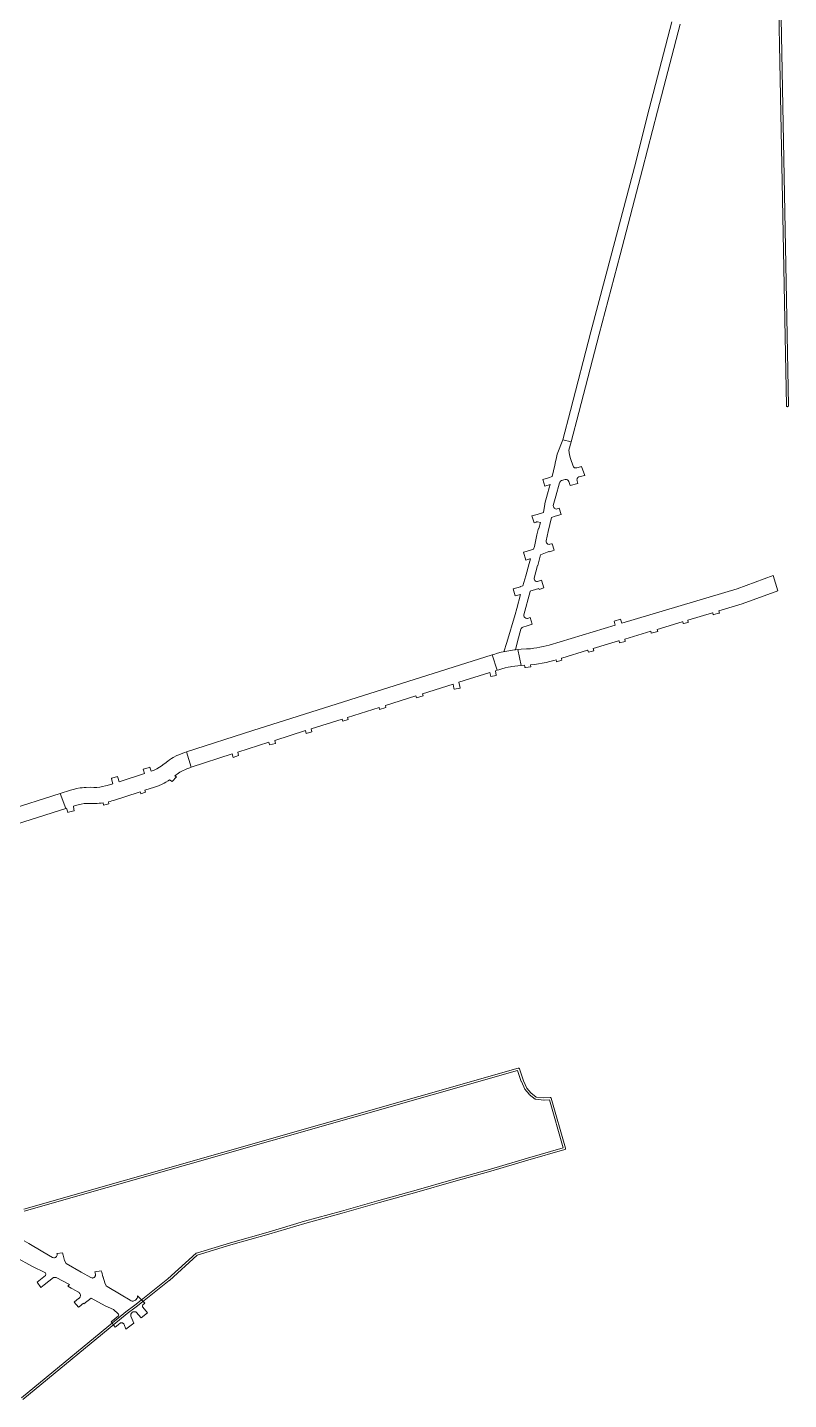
# Model space of a CAD drawing. Header units: inches. Extents: x 704148 to 723432, y 7075344 to 7101810.
# Drawn here: x 721741 to 723162, y 7083342 to 7085902 of the extents above; entities that cross this region are included whole.
import ezdxf

# ---------------------------------------------------------------- set-up
doc = ezdxf.new("R2010")
doc.units = ezdxf.units.IN
doc.header["$MEASUREMENT"] = 0
doc.layers.add('gisdb.gisadmin', color=7, linetype='Continuous', lineweight=9, true_color=0xccf5fc)

msp = doc.modelspace()

# ---------------------------------------------------------------- linework, layer by layer
at = {"layer": 'gisdb.gisadmin'}
for points in [[(723135.0285, 7086576.8142), (723161.5614, 7085196.3672), (723161.5615, 7085196.2941), (723161.525, 7085195.9473), (723161.429, 7085195.6121), (723161.2762, 7085195.2987), (723161.0713, 7085195.0166), (723160.8204, 7085194.7744), (723160.5314, 7085194.5793), (723160.2129, 7085194.4374), (723159.8746, 7085194.3531), (723159.5267, 7085194.3286), (723159.1799, 7085194.3651), (723158.8447, 7085194.4611), (723158.5313, 7085194.614), (723158.2492, 7085194.8189), (723158.0069, 7085195.0697), (723157.8118, 7085195.3587), (723157.67, 7085195.6772), (723157.5856, 7085196.0155), (723157.5613, 7085196.2904), (723131.0595, 7086575.1181)], [(722959.4194, 7085908.2191), (722917.185, 7085745.8954), (722889.2044, 7085637.2318), (722847.2074, 7085477.3437), (722808.2669, 7085329.8183), (722770.1382, 7085183.3896), (722755.6939, 7085128.5835), (722740.2222, 7085132.6612), (722754.6605, 7085187.4444), (722792.7899, 7085333.8759), (722831.7348, 7085481.4179), (722873.7195, 7085641.2591), (722901.6954, 7085749.9048), (722943.9503, 7085912.3063)], [(721598.4995, 7084408.0918), (721802.2199, 7084472.7574), (721812.953, 7084444.6893), (721708.9389, 7084411.6728)], [(721730.0558, 7083345.1467), (721924.5321, 7083505.4922), (721924.6061, 7083505.5499), (721941.3755, 7083517.9907), (721956.3284, 7083529.6809), (722003.2488, 7083567.1719), (722055.7511, 7083614.9889), (722055.8389, 7083615.0643), (722056.128, 7083615.2593), (722056.4464, 7083615.4012), (722056.5203, 7083615.4251), (722119.7579, 7083634.506), (722119.7941, 7083634.5164), (722190.3176, 7083654.3529), (722257.854, 7083674.5732), (722257.9033, 7083674.5873), (722327.3162, 7083693.4461), (722396.858, 7083713.5236), (722466.7823, 7083732.7071), (722535.529, 7083752.6883), (722604.9584, 7083772.1012), (722674.1053, 7083792.4056), (722741.037, 7083811.8282), (722715.1841, 7083901.3827), (722705.1854, 7083900.791), (722705.0326, 7083900.7878), (722704.888, 7083900.7956), (722689.6335, 7083902.1678), (722689.4314, 7083902.1964), (722689.0961, 7083902.2924), (722688.7827, 7083902.4453), (722688.5486, 7083902.6098), (722677.717, 7083911.4421), (722677.669, 7083911.4825), (722677.464, 7083911.6887), (722669.633, 7083920.8016), (722669.5958, 7083920.8462), (722669.4008, 7083921.1352), (722669.334, 7083921.2667), (722662.8851, 7083935.2324), (722662.8071, 7083935.4277), (722655.9098, 7083956.0301), (721735.2264, 7083693.3955)], [(721734.1311, 7083697.2434), (722656.6512, 7083960.402), (722656.8866, 7083960.454), (722657.2345, 7083960.4784), (722657.5812, 7083960.442), (722657.9165, 7083960.346), (722658.2299, 7083960.1931), (722658.5121, 7083959.9882), (722658.7543, 7083959.7374), (722658.9493, 7083959.4484), (722659.094, 7083959.1216), (722666.5635, 7083936.8096), (722672.8493, 7083923.1975), (722680.383, 7083914.4305), (722690.6021, 7083906.0976), (722705.0977, 7083904.7938), (722716.5444, 7083905.471), (722716.6971, 7083905.4743), (722717.0439, 7083905.4378), (722717.3792, 7083905.3418), (722717.6926, 7083905.1889), (722717.9747, 7083904.984), (722718.2169, 7083904.7332), (722718.4121, 7083904.4442), (722718.5538, 7083904.1257), (722718.5845, 7083904.0289), (722745.435, 7083811.0186), (722745.4888, 7083810.777), (722745.5131, 7083810.4291), (722745.4768, 7083810.0823), (722745.3807, 7083809.7471), (722745.2279, 7083809.4337), (722745.0229, 7083809.1516), (722744.7722, 7083808.9093), (722744.4831, 7083808.7143), (722744.1646, 7083808.5724), (722744.0705, 7083808.5425), (722675.229, 7083788.5658), (722606.0649, 7083768.2563), (722536.6327, 7083748.8426), (722467.8893, 7083728.8623), (722467.8602, 7083728.8542), (722397.9419, 7083709.6724), (722328.4082, 7083689.5972), (722328.3778, 7083689.5886), (722258.9753, 7083670.7327), (722191.4499, 7083650.5156), (722191.4178, 7083650.5063), (722120.9005, 7083630.6716), (722058.1098, 7083611.7257), (722005.8952, 7083564.1707), (722005.8022, 7083564.0911), (721958.8091, 7083526.5421), (721943.8205, 7083514.8237), (721943.7804, 7083514.7931), (721927.0311, 7083502.3673), (721732.59, 7083342.0507)], [(721734.86, 7083638.19), (721743.52, 7083633.18), (721769.97, 7083617.58), (721787.69, 7083607.28), (721790.26, 7083606.41), (721791.59, 7083606.41), (721792.82, 7083606.86), (721793.71, 7083607.3), (721795.44, 7083608.68), (721796.48, 7083611.3), (721796.26, 7083613.81), (721796.1079, 7083614.3876), (721806.2737, 7083615.8399), (721807.62, 7083611.25), (721810.43, 7083601.66), (721813.01, 7083595.84), (721841.37, 7083579.77), (721859.25, 7083569.54), (721860.93, 7083568.87), (721862.35, 7083568.74), (721863.38, 7083568.89), (721864.5, 7083569.28), (721865.77, 7083569.93), (721866.56, 7083570.72), (721867.23, 7083571.62), (721867.75, 7083572.59), (721868.09, 7083573.71), (721868.18, 7083574.89), (721868.02, 7083576.03), (721866.8596, 7083580.082), (721878.8589, 7083581.9015), (721879.58, 7083579.49), (721881.9614, 7083571.1903), (721882.28, 7083570.08), (721885.75, 7083560.08), (721887.15, 7083555.52), (721888.08, 7083554.2), (721889.62, 7083553.01), (721916.13, 7083537.14), (721932.77, 7083527.22), (721934.7, 7083526.23), (721936.32, 7083525.86), (721938.49, 7083525.89), (721939.75, 7083526.06), (721941.17, 7083526.67), (721942.49, 7083527.25), (721943.2, 7083527.79), (721944.02, 7083528.54), (721945.37, 7083530.37), (721945.88, 7083531.29), (721946.35, 7083533.25), (721946.56, 7083535.56), (721960.1501, 7083521.7965), (721956.65, 7083518.89), (721955.87, 7083517.38), (721955.76, 7083516.62), (721955.99, 7083515.26), (721956.5, 7083514.43), (721965.3887, 7083503.8436), (721953.0293, 7083494.549), (721944.03, 7083504.96), (721943.0489, 7083505.4888), (721941.9915, 7083505.841), (721940.8893, 7083506.0061), (721939.7751, 7083505.9791), (721938.6821, 7083505.761), (721937.9983, 7083505.4959), (721937.6429, 7083505.3581), (721936.6886, 7083504.7825), (721935.8474, 7083504.0514), (721935.1445, 7083503.1865), (721934.874, 7083502.7024), (721934.6008, 7083502.2136), (721934.2325, 7083501.1616), (721934.0507, 7083500.062), (721934.0606, 7083498.9476), (721934.2621, 7083497.8514), (721939.3423, 7083484.2559), (721924.6607, 7083473.2149), (721921.3184, 7083482.3145), (721920.8929, 7083483.0266), (721920.3594, 7083483.6617), (721919.7314, 7083484.2036), (721919.025, 7083484.6385), (721918.2583, 7083484.9552), (721917.451, 7083485.1455), (721916.6236, 7083485.2048), (721915.7974, 7083485.1313), (721914.9934, 7083484.9271), (721910.31, 7083481.53), (721904.8688, 7083477.0706), (721897.38, 7083486.94), (721910.89, 7083498.4), (721911.72, 7083499.42), (721911.71, 7083500.31), (721911.19, 7083501.17), (721910.31, 7083502.15), (721901.38, 7083510.14), (721885.8, 7083516.67), (721860.24, 7083531.44), (721846.51, 7083520.94), (721845.76, 7083521.59), (721837.31, 7083514.84), (721836.4268, 7083514.1157), (721828.1829, 7083523.7336), (721828.6301, 7083524.0901), (721836.6211, 7083530.4591), (721836.8253, 7083530.6219), (721837.7945, 7083531.3943), (721838.0535, 7083531.6007), (721838.2525, 7083531.7593), (721838.2647, 7083531.7737), (721838.3213, 7083531.8413), (721838.3959, 7083531.9327), (721838.4397, 7083531.9887), (721838.4901, 7083532.0531), (721838.5157, 7083532.0867), (721838.5361, 7083532.1139), (721838.5451, 7083532.1261), (721838.5907, 7083532.1883), (721838.6119, 7083532.2173), (721838.6481, 7083532.2685), (721838.6513, 7083532.2731), (721838.7055, 7083532.3505), (721838.7633, 7083532.4363), (721838.7999, 7083532.4927), (721838.8365, 7083532.5489), (721838.8439, 7083532.5607), (721838.8657, 7083532.5953), (721838.8761, 7083532.6119), (721838.8921, 7083532.6379), (721838.9169, 7083532.6785), (721838.9261, 7083532.6939), (721838.9413, 7083532.7191), (721838.9643, 7083532.7583), (721839.0327, 7083532.8771), (721839.1119, 7083533.0221), (721839.1177, 7083533.0331), (721839.1299, 7083533.0563), (721839.1477, 7083533.0903), (721839.1523, 7083533.0995), (721839.1789, 7083533.1519), (721839.2291, 7083533.2531), (721839.2305, 7083533.2561), (721839.4998, 7083533.8915), (721839.7051, 7083534.5505), (721839.8698, 7083535.4073), (721839.9263, 7083536.2779), (721839.9261, 7083536.2975), (721839.9261, 7083536.3219), (721839.9261, 7083536.3563), (721839.9257, 7083536.3917), (721839.8142, 7083537.5397), (721839.5151, 7083538.6537), (721839.0367, 7083539.7031), (721838.3918, 7083540.6595), (721837.5983, 7083541.4965), (721837.5537, 7083541.5359), (721837.4977, 7083541.5845), (721837.4379, 7083541.6353), (721837.4139, 7083541.6555), (721837.3967, 7083541.6697), (721837.3381, 7083541.7173), (721837.2961, 7083541.7513), (721837.2839, 7083541.7611), (721837.2801, 7083541.7641), (721837.2371, 7083541.7979), (721837.1925, 7083541.8323), (721837.1703, 7083541.8493), (721837.1373, 7083541.8741), (721837.1349, 7083541.8759), (721837.0871, 7083541.9117), (721837.0397, 7083541.9461), (721836.8761, 7083542.0611), (721836.7021, 7083542.1597), (721836.4423, 7083542.3069), (721836.1399, 7083542.4783), (721835.3935, 7083542.9013), (721830.9183, 7083545.4365), (721829.6021, 7083546.1821), (721829.5745, 7083546.1977), (721825.0001, 7083548.7895), (721822.8631, 7083550.0001), (721816.5511, 7083553.5761), (721816.2937, 7083553.7175), (721819.33, 7083556.41), (721794.87, 7083569.55), (721789.57, 7083569.86), (721772.54, 7083556.28), (721766.3451, 7083550.9156), (721759.1983, 7083560.8417), (721774.59, 7083573.45), (721775.37, 7083576.27), (721774.9, 7083578.45), (721749.21, 7083590.92), (721743.92, 7083593.96), (721725.69, 7083604.18)]]:
    msp.add_lwpolyline(points, dxfattribs=at)
for points in [[(722749.03, 7085057.79), (722747.41, 7085058.51), (722746.11, 7085058.71), (722745.31, 7085058.69), (722744.61, 7085058.41), (722737.63, 7085056.39), (722735.97, 7085055.43), (722735.05, 7085054.31), (722734.49, 7085053.23), (722734.11, 7085052.09), (722727.21, 7085027.65), (722722.35, 7085009.69), (722722.63, 7085007.71), (722723.2, 7085006.38), (722723.98, 7085005.38), (722724.93, 7085004.57), (722726.31, 7085003.82), (722728.12, 7085003.42), (722729.97, 7085003.67), (722733.5356, 7085004.8975), (722737.2128, 7084992.9932), (722725.85, 7084989.79), (722718.95, 7084987.85), (722713.01, 7084961.31), (722709.14, 7084943.88), (722709.35, 7084941.78), (722710.02, 7084940.23), (722710.97, 7084939.11), (722712.38, 7084938.09), (722714.59, 7084937.42), (722716.14, 7084937.54), (722718.8512, 7084938.3445), (722720.2173, 7084938.7499), (722724.39, 7084926.39), (722721.1675, 7084925.4808), (722714.82, 7084923.69), (722714.25, 7084923.89), (722704.83, 7084920.59), (722698.69, 7084918.11), (722693.83, 7084897.91), (722693.05, 7084897.78), (722686.53, 7084874.12), (722686.66, 7084872.89), (722687.19, 7084871.54), (722688.19, 7084870.07), (722689.35, 7084869.07), (722691.08, 7084868.31), (722693.27, 7084868.19), (722700.7156, 7084870.3721), (722704.71, 7084856.08), (722695.95, 7084853.03), (722695.35, 7084854.93), (722683.1052, 7084851.4174), (722680.43, 7084850.65), (722679.51, 7084849.85), (722679.23, 7084849.25), (722667.59, 7084806.04), (722667.61, 7084804.32), (722668.37, 7084802.3), (722669.53, 7084800.93), (722671.05, 7084799.87), (722672.83, 7084799.45), (722674.43, 7084799.41), (722679.3552, 7084800.8168), (722683.2466, 7084788.3862), (722673.98, 7084785.44), (722665.51, 7084782.73), (722664.2, 7084782.14), (722663.45, 7084781.53), (722662.69, 7084780.77), (722661.9, 7084779.31), (722655.79, 7084756.27), (722651.6457, 7084740.7708), (722649.9514, 7084740.585), (722632.296, 7084737.6402), (722630.4081, 7084737.2114), (722635.51, 7084754.69), (722651.295, 7084806.3382), (722654.1345, 7084817.6299), (722661.2926, 7084844.1999), (722651.5721, 7084841.3314), (722647.7849, 7084854.398), (722661.31, 7084858.13), (722661.16, 7084858.62), (722665.7412, 7084860.1048), (722671.1415, 7084878.503), (722677.6188, 7084902.0081), (722680.0353, 7084910.7193), (722678.7865, 7084910.3615), (722671.3781, 7084908.2395), (722666.563, 7084922.7406), (722671.93, 7084924.38), (722681.55, 7084927.32), (722685.6294, 7084928.4793), (722687.5972, 7084933.3319), (722691.93, 7084955.03), (722694.88, 7084967.55), (722695.51, 7084967.37), (722698.54, 7084978.04), (722693.21, 7084979.77), (722690.83, 7084979.73), (722690.67, 7084979.09), (722686.6013, 7084977.8498), (722682.52, 7084990.46), (722692.08, 7084993.3), (722702.3768, 7084996.3532), (722703.85, 7084996.79), (722704.1976, 7084997.1019), (722706.5404, 7085012.1512), (722706.9055, 7085013.8693), (722711.7655, 7085031.8293), (722711.8211, 7085032.0296), (722714.9735, 7085043.1063), (722716.6939, 7085049.1514), (722706.9145, 7085046.2914), (722703.23, 7085058.17), (722713.35, 7085061.65), (722720.4762, 7085063.9451), (722725.1337, 7085084.965), (722726.6739, 7085091.9158), (722727.6625, 7085096.3776), (722729.741, 7085105.7577), (722740.2222, 7085132.6612), (722755.6939, 7085128.5835), (722751.6069, 7085113.0762), (722752.52, 7085104.69), (722754.7322, 7085097.721), (722759.24, 7085083.52), (722760.16, 7085082.08), (722761.18, 7085081.11), (722762.31, 7085080.49), (722763.36, 7085080.11), (722764.41, 7085079.98), (722766.15, 7085080.16), (722773.44, 7085082.1), (722775.3176, 7085082.6004), (722781.1045, 7085066.1534), (722778.43, 7085065.39), (722770.21, 7085063.25), (722768.49, 7085062.17), (722767.69, 7085061.2), (722767.06, 7085060.13), (722766.76, 7085059.28), (722766.5, 7085057.83), (722766.76, 7085056.3), (722768.5491, 7085050.9256), (722753.9249, 7085046.9877), (722751.33, 7085055.03), (722750.35, 7085056.69)], [(722855.7576, 7084760.6433), (722856.6677, 7084756.5078), (722846.147, 7084753.8937), (722845.4292, 7084757.5505), (722844.3365, 7084757.2233), (722796.9538, 7084743.0349), (722797.9041, 7084738.9485), (722787.8982, 7084736.3693), (722787.1882, 7084739.5422), (722787.0689, 7084740.075), (722786.1422, 7084739.7974), (722738.2257, 7084725.4492), (722737.5811, 7084725.2562), (722737.8701, 7084724.1716), (722738.6352, 7084721.3009), (722728.586, 7084718.4411), (722727.5185, 7084722.243), (722723.3257, 7084720.9875), (722716.2181, 7084718.9915), (722709.0463, 7084717.2407), (722701.8185, 7084715.7372), (722694.5434, 7084714.4826), (722687.2295, 7084713.4786), (722680.4921, 7084712.7885), (722679.8855, 7084712.7263), (722680.69, 7084709.2155), (722670.508, 7084707.8621), (722669.5016, 7084707.7283), (722669.0965, 7084709.5127), (722668.5192, 7084712.0554), (722662.4586, 7084711.6951), (722656.1199, 7084741.2613), (722662.3054, 7084741.7593), (722672.331, 7084742.2814), (722674.3657, 7084742.3891), (722680.2159, 7084742.8855), (722686.0474, 7084743.5673), (722691.8544, 7084744.4339), (722697.6309, 7084745.4842), (722703.3712, 7084746.7173), (722709.0694, 7084748.1319), (722714.7199, 7084749.7267), (722837.8621, 7084786.6007), (722835.8276, 7084794.381), (722848.0713, 7084797.9658), (722850.2498, 7084790.3101), (723065.3378, 7084854.8118), (723132.887, 7084879.5995), (723141.5781, 7084850.886), (723074.8411, 7084826.3568), (723031.6029, 7084813.2989), (723032.4405, 7084809.1865), (723031.452, 7084808.9313), (723021.8425, 7084806.4498), (723020.9939, 7084806.2306), (723020.322, 7084809.8344), (723020.3067, 7084809.9163), (723019.4481, 7084809.6592), (722973.3003, 7084795.8406), (722974.0154, 7084791.4781), (722965.2197, 7084789.5535), (722965.0199, 7084790.5792), (722964.5078, 7084793.2077), (722963.2574, 7084792.8333), (722916.5758, 7084778.8548), (722917.3401, 7084774.7406), (722905.125, 7084771.4937), (722904.4678, 7084775.2292)], [(722617.5959, 7084702.6423), (722614.5457, 7084701.6803), (722616.067, 7084693.4219), (722616.1404, 7084693.0235), (722615.6455, 7084692.9266), (722605.5895, 7084690.9579), (722603.8508, 7084698.4289), (722546.2413, 7084680.1377), (722547.9151, 7084672.1431), (722548.4949, 7084669.3738), (722548.2419, 7084669.3219), (722538.1818, 7084667.2588), (722537.5711, 7084667.1336), (722537.076, 7084669.359), (722535.4213, 7084676.796), (722478.5056, 7084658.7745), (722479.4, 7084654.6173), (722466.9089, 7084651.1555), (722466.0722, 7084654.9583), (722408.9936, 7084636.851), (722410.0242, 7084632.8728), (722398.2284, 7084629.3979), (722397.2565, 7084633.1492), (722338.6236, 7084614.657), (722339.581, 7084610.5191), (722329.4303, 7084607.7269), (722328.5612, 7084611.4834), (722270.6226, 7084593.2101), (722272.0979, 7084587.4969), (722260.9541, 7084584.8201), (722259.7867, 7084589.9706), (722202.7985, 7084571.819), (722204.0647, 7084566.2093), (722192.9956, 7084563.2519), (722191.8462, 7084568.3647), (722133.4468, 7084549.6465), (722135.0348, 7084543.3114), (722125.0433, 7084540.0444), (722123.3424, 7084546.6217), (722046.8175, 7084521.6378), (722038.1364, 7084550.3513), (722161.6431, 7084590.2956), (722608.2319, 7084731.1457)], [(722617.5959, 7084702.6423), (722608.2319, 7084731.1457), (722611.7964, 7084732.2699), (722618.5695, 7084734.2843), (722625.4051, 7084736.075), (722632.296, 7084737.6402), (722649.9514, 7084740.585), (722656.1199, 7084741.2613), (722662.4586, 7084711.6951), (722656.4132, 7084711.1362), (722650.3894, 7084710.3792), (722644.3936, 7084709.4249), (722642.5408, 7084709.0674), (722638.4324, 7084708.2745), (722632.5121, 7084706.929), (722626.6392, 7084705.39), (722620.8199, 7084703.6591)], [(722046.8175, 7084521.6378), (722043.9301, 7084520.6951), (722038.4698, 7084518.7207), (722035.7934, 7084517.5948), (722030.5637, 7084515.0722), (722025.5185, 7084512.1984), (722020.6812, 7084508.9869), (722018.3476, 7084507.2591), (722016.0744, 7084505.4526), (722019.2256, 7084503.483), (722011.2291, 7084495.1153), (722005.971, 7084497.9821), (722003.4801, 7084496.402), (721999.4041, 7084493.9688), (721996.0236, 7084492.1291), (721992.5834, 7084490.4037), (721985.5396, 7084487.3027), (721981.9438, 7084485.9308), (721978.3041, 7084484.6799), (721960.3967, 7084478.8587), (721961.6473, 7084475.0685), (721952.6955, 7084472.208), (721952.0001, 7084474.57), (721951.5811, 7084475.993), (721949.6012, 7084475.3494), (721901.5146, 7084459.7178), (721898.3787, 7084458.7476), (721895.2164, 7084457.8674), (721892.0303, 7084457.0778), (721893.0715, 7084453.3909), (721883.2005, 7084451.0188), (721882.068, 7084455.2177), (721878.4896, 7084454.7687), (721874.8988, 7084454.4321), (721871.2992, 7084454.2083), (721867.6944, 7084454.0974), (721862.0066, 7084454.1662), (721857.7414, 7084454.3015), (721854.9981, 7084454.2994), (721852.2563, 7084454.2088), (721849.5189, 7084454.0298), (721846.7886, 7084453.7626), (721841.3611, 7084452.9645), (721838.6695, 7084452.4346), (721835.9964, 7084451.8181), (721833.3446, 7084451.1156), (721830.7168, 7084450.3279), (721826.7452, 7084449.0673), (721827.5761, 7084443.3133), (721828.038, 7084440.1147), (721827.7789, 7084440.0527), (721817.3896, 7084437.5695), (721816.423, 7084437.3384), (721815.7848, 7084439.5057), (721814.147, 7084445.0683), (721812.953, 7084444.6893), (721802.2199, 7084472.7574), (721821.6404, 7084478.922), (721828.7834, 7084480.938), (721832.3999, 7084481.7722), (721839.7044, 7084483.0882), (721843.3846, 7084483.5688), (721847.0784, 7084483.9304), (721850.782, 7084484.1726), (721857.8077, 7084484.2976), (721864.7081, 7084484.0936), (721867.505, 7084484.0984), (721870.3002, 7084484.1951), (721875.8734, 7084484.6641), (721881.4037, 7084485.4987), (721886.8672, 7084486.6951), (721889.5665, 7084487.4274), (721900.4393, 7084490.9135), (721898.5582, 7084497.7308), (721897.6628, 7084500.9756), (721898.7463, 7084501.3029), (721908.8527, 7084504.3565), (721908.9901, 7084504.398), (721909.6717, 7084502.3405), (721912.1913, 7084494.7337), (721959.4866, 7084510.1081), (721957.5277, 7084516.3373), (721957.0811, 7084517.7572), (721957.8924, 7084518.0227), (721968.2517, 7084521.4132), (721969.3119, 7084521.7602), (721969.8394, 7084520.2502), (721971.9466, 7084514.2174), (721977.2967, 7084516.3827), (721982.4875, 7084518.906), (721987.4951, 7084521.7757), (721992.2964, 7084524.9787), (721994.6127, 7084526.7006), (721997.4038, 7084528.9262), (722003.1215, 7084533.3112), (722006.3676, 7084535.5531), (722009.6888, 7084537.6824), (722013.0811, 7084539.6964), (722020.0627, 7084543.3697), (722023.6439, 7084545.0246), (722030.9661, 7084547.9612), (722034.6983, 7084549.2394), (722038.1364, 7084550.3513)]]:
    msp.add_lwpolyline(points, close=True, dxfattribs=at)

doc.saveas('drawing.dxf')
